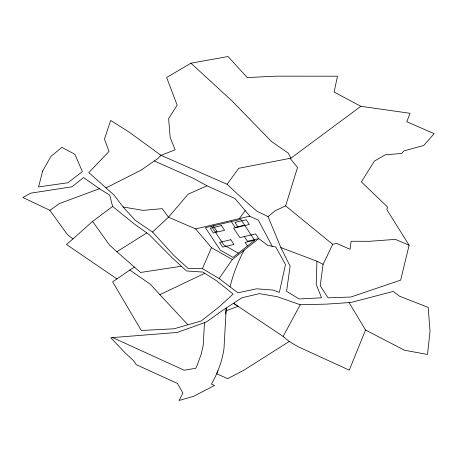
<?xml version="1.0" encoding="UTF-8"?>
<svg xmlns="http://www.w3.org/2000/svg" width="457" height="457" viewBox="0 0 457 457"><rect width="100%" height="100%" fill="white"/><g stroke="black" fill="none" stroke-linecap="round" stroke-linejoin="round"><path stroke-width="0.69" d="M280.821 247.545L316.952 261.221L316.198 284.243L321.517 297.804L299.089 298.947L286.573 291.315L290.121 266.163L280.821 247.545L268.065 216.624L256.737 211.094L238.314 194.796L227.118 184.262L161.007 155.346L129.165 132.096L110.668 120.448L104.453 139.111L109.034 151.393L88.824 172.592L113.907 194.916L123.104 206.97L135.283 220.343L152.495 232.042L173.94 255.52L188.141 268.459L202.445 268.647L219.109 278.53L237.903 292.823L256.606 288.813L273.269 290.086L279.364 292.4L285.482 264.512L275.817 247.054L267.745 245.363L258.731 238.617L255.612 233.91L239.868 237.606L233.624 228.18L249.368 224.478L246.243 219.766L234.984 222.41L238.108 227.123M204.468 322.671L203.222 345.229L201.326 353.781L197.121 365.514L195.842 368.233L184.171 370.233L112.65 337.58M225.684 314.045L226.261 308.001L223.987 348.697C222.188 361.179 217.703 373.146 211.442 384.057L214.544 385.474L193.619 396.322L179.064 400.475L182.909 393.089L177.487 383.486L136.272 364.675L133.393 360.522L124.755 352.49L110.783 337.734L177.265 332.445L206.387 321.985L222.776 310.269L241.856 297.787L259.473 293.634L277.296 296.719L300.232 304.739L326.681 304.111L350.97 302.477L393.288 291.429L399.475 296.182L428.186 307.384L430.037 331.245L427.512 354.455L404.485 350.233L365.537 330.017L349.131 302.677M409.124 245.272L395.442 239.371L369.559 241.29L351.085 241.262L350.051 249.299L336.626 243.444L332.69 244.324L323.093 264.323L320.214 285.745L328.092 297.821L350.867 297.027L400.629 280.135L409.124 245.272L386.805 209.563L387.61 207.027L361.361 181.909L374.483 161.018L385.285 154.826L401.634 153.483L403.965 150.919L423.793 145.435L434.15 133.644L406.776 121.739L410.049 113.285L360.876 106.31L334.113 92.074L337.495 76.199L276.114 76.153L247.271 77.599L228.054 56.525L190.935 63.203L166.645 77.501L177.167 105.196L168.604 118.592L170.21 137.648L175.174 149.787L161.007 155.346L157.876 158.47L141.15 170.101L106.035 187.918M230.042 286.842C233.201 274.12 237.92 261.792 244.084 250.225M268.065 216.624L275.023 210.814L285.636 205.896L297.513 167.468L290.104 158.339L290.955 158.162L360.876 106.31M365.537 330.017L349.262 370.147L297.884 346.623L289.224 341.482L283.134 336.443L233.498 303.282L238.068 306.333L225.969 310.8M202.445 268.647L211.471 247.648L195.619 228.906L168.467 217.184L162.229 208.655L142.961 210.386L123.104 206.97M217.972 370.736L216.698 373.706L227.615 378.693L243.284 370.57L289.224 341.482M283.134 336.443L300.232 304.739M219.109 278.53L232.345 259.525L258.731 238.617L247.477 241.273L244.352 236.555M227.118 184.262L238.743 168.285L290.955 158.162L288.236 153.089L271.401 141.43L232.116 101.014L190.935 63.203M239.325 218.635L245.22 210.626M152.495 232.042L168.467 217.184L188.198 194.134L207.021 185.833L234.949 198.481L249.888 216.155L195.619 228.906M134.329 267.014L112.639 281.826L141.299 330.474L173.957 328.806L201.2 320.98L219.446 306.63L233.127 294.034L216.784 280.918L202.862 272.064L186.547 270.967L172.535 258.119L149.171 234.612L134.387 224.044L112.611 206.427L109.743 195.139L99.398 188.73L83.614 177.545L71.983 186.793L30.528 193.202L22.85 197.487L49.859 210.311L67.31 234.492L72.92 238.931L92.571 221.411L112.611 206.427M72.92 238.931L66.448 244.449L117.021 278.976M49.859 210.311L59.639 203.462L99.398 188.73M92.571 221.411L109.457 244.975L116.872 251.75L146.88 232.847M129.748 270.001L150.193 284.123L159.864 294.674L204.793 273.315M215.293 232.013L217.109 231.59L213.299 225.838M244.615 225.124L235.121 227.358L231.316 221.605M254.606 240.211L245.118 242.444L247.46 245.98M181.4 266.248L140.562 272.463L116.872 251.75M154.352 161.001L193.517 178.379L207.021 185.833M249.591 216.224L258.348 220.137L272.235 246.306M316.952 261.221L323.093 264.323M238.36 253.189L223.85 244.935L211.488 226.266M211.471 247.648L232.345 259.525M285.636 205.896L332.69 244.324M159.864 294.674L187.861 324.704M42.615 171.084L38.582 186.913L67.922 182.749L82.363 171.598L74.891 154.317L61.895 147.331L50.91 156.443L42.615 171.084M254.652 240.279L233.064 257.382L220.234 250.082L205.404 227.695L240.805 219.377L254.652 240.279M221.474 225.587L210.214 228.232L213.333 232.944L224.593 230.299L221.474 225.587M230.842 239.731L219.583 242.376L222.702 247.094L233.961 244.444L230.842 239.731"/></g></svg>
